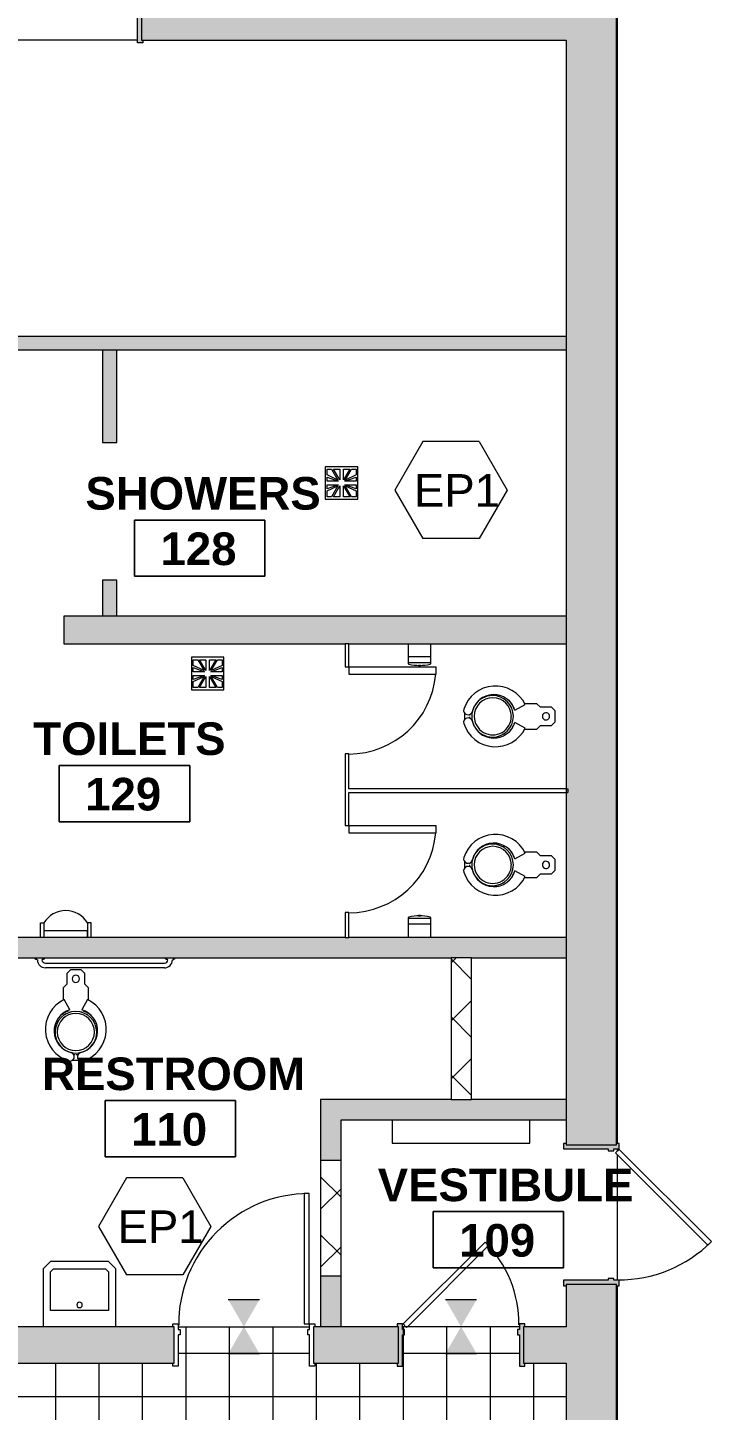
# Model space of a CAD drawing. Header units: inches. Extents: x -1569 to 1282, y -721 to 887.
# Drawn here: x 964.3 to 1153, y 92.2 to 474 of the extents above; entities that cross this region are included whole.
import ezdxf

# ---------------------------------------------------------------- set-up
doc = ezdxf.new("R2010")
doc.units = ezdxf.units.IN
doc.header["$MEASUREMENT"] = 0
for name, color, linetype, lineweight in [('A-ANNO-NOTE', 131, 'Continuous', 9), ('A-AREA-IDEN', 2, 'Continuous', 9), ('A-DETL', 90, 'Continuous', 13), ('A-DETL-GENF', 92, 'Continuous', 9), ('A-DOOR', 31, 'Continuous', 13), ('A-FLOR', 192, 'Continuous', 13), ('A-WALL', 113, 'Continuous', 13), ('A-WALL-PATT', 111, 'Continuous', 13), ('I-FURN', 30, 'Continuous', 9), ('I-WALL', 2, 'Continuous', 13), ('M-EQPM', 50, 'Continuous', 13), ('P-SANR-FIXT', 6, 'Continuous', 13)]:
    doc.layers.add(name, color=color, linetype=linetype, lineweight=lineweight)
doc.styles.add('Swis721 Lt BT', font='swissl.ttf', dxfattribs={"height": 9})
doc.styles.add('Swis721 Lt BT_B', font='', dxfattribs={"height": 9})
doc.styles.get('Swis721 Lt BT_B').set_extended_font_data('Swis721 Lt BT', bold=True)
pattern_1 = [(45, (0, 0), (-8.01223, 8.01223), []), (135, (0, 0), (-8.01223, -8.01223), [])]

# ---------------------------------------------------------------- blocks, each defined once
blk = doc.blocks.new('Door - Single - Solid Door 36_ x 84_-7220765-FIRST FLOOR FINISH')
at = {"layer": 'A-DOOR'}
h = blk.add_hatch(color=250, dxfattribs=at)
h.paths.add_polyline_path([(22.12, 7.6), (22.12, -4.78), (21.62, -4.78), (21.62, -6.28), (22.12, -6.28), (22.12, -7.78), (23.62, -7.78), (23.62, -7.03), (23.24, -7.03), (23.24, 6.85), (23.62, 6.85), (23.62, 7.6)], flags=0)
h.paths.add_polyline_path([(-15.63, 7.6), (-15.63, 6.85), (-15.26, 6.85), (-15.26, -7.03), (-15.63, -7.03), (-15.63, -7.78), (-14.13, -7.78), (-14.13, -6.28), (-13.63, -6.28), (-13.63, -4.78), (-14.13, -4.78), (-14.13, 7.6)], flags=0)
at = {"layer": 'A-DOOR', "color": 8, "lineweight": 20}
for p, q in [((-15.63, 7.6), (-14.13, 7.6)), ((-15.63, 6.85), (-15.63, 7.6)), ((-15.26, 6.85), (-15.63, 6.85)), ((-15.26, -7.03), (-15.26, 6.85)), ((-14.13, 7.6), (-14.13, -4.78)), ((22.12, 7.6), (23.62, 7.6)), ((22.12, -4.78), (22.12, 7.6)), ((23.24, 6.85), (23.24, -7.03)), ((23.62, 6.85), (23.24, 6.85)), ((23.62, 7.6), (23.62, 6.85)), ((-15.63, -7.03), (-15.26, -7.03)), ((-15.63, -7.78), (-15.63, -7.03)), ((-14.13, -4.78), (-13.63, -4.78)), ((-14.13, -6.28), (-14.13, -7.78)), ((-13.63, -6.28), (-14.13, -6.28)), ((-13.03, -6.8), (-14.01, -7.78)), ((-13.63, -4.78), (-13.63, -6.28)), ((12.42, -32.26), (-13.03, -6.8)), ((21.62, -4.78), (22.12, -4.78)), ((21.62, -6.28), (21.62, -4.78)), ((22.12, -6.28), (21.62, -6.28)), ((22.12, -7.78), (22.12, -6.28)), ((23.24, -7.03), (23.62, -7.03)), ((23.62, -7.03), (23.62, -7.78)), ((-14.13, -7.78), (-15.63, -7.78)), ((-14.01, -7.78), (11.45, -33.23)), ((23.62, -7.78), (22.12, -7.78)), ((11.45, -33.23), (12.42, -32.26))]:
    blk.add_line(p, q, dxfattribs=at)
at = {"layer": 'A-DOOR', "lineweight": 9}
blk.add_arc((-14.01, -7.78), 36, 315, 0.5, dxfattribs=at)
blk = doc.blocks.new('Door - Single - Solid Door 36_ x 84_-7220684-FIRST FLOOR FINISH')
at = {"layer": 'A-DOOR'}
h = blk.add_hatch(color=250, dxfattribs=at)
h.paths.add_polyline_path([(23.62, 7.03), (23.62, 7.78), (22.12, 7.74), (22.12, 6.28), (21.62, 6.28), (21.62, 4.78), (22.12, 4.78), (22.12, -7.6), (23.62, -7.6), (23.62, -6.85), (23.24, -6.85), (23.24, 7.03)], flags=0)
h.paths.add_polyline_path([(-13.63, 6.28), (-14.13, 6.28), (-14.13, 7.78), (-15.63, 7.78), (-15.63, 7.03), (-15.26, 7.03), (-15.26, -6.85), (-15.63, -6.85), (-15.63, -7.6), (-14.13, -7.6), (-14.13, 4.78), (-13.63, 4.78)], flags=0)
at = {"layer": 'A-DOOR', "color": 8, "lineweight": 20}
for p, q in [((-14.01, 7.78), (11.45, 33.23)), ((12.42, 32.26), (-13.03, 6.8)), ((11.45, 33.23), (12.42, 32.26)), ((-15.63, 7.78), (-15.63, 7.03)), ((-14.13, 7.78), (-15.63, 7.78)), ((-14.13, 6.28), (-14.13, 7.78)), ((-13.03, 6.8), (-14.01, 7.78)), ((23.62, 7.78), (22.12, 7.78)), ((22.12, 7.78), (22.12, 6.28)), ((23.62, 7.03), (23.62, 7.78)), ((-13.63, 6.28), (-14.13, 6.28)), ((-14.13, -7.6), (-14.13, 4.78)), ((-14.13, 4.78), (-13.63, 4.78)), ((-13.63, 4.78), (-13.63, 6.28)), ((22.12, 6.28), (21.62, 6.28)), ((21.62, 6.28), (21.62, 4.78)), ((21.62, 4.78), (22.12, 4.78)), ((22.12, 4.78), (22.12, -7.6)), ((-15.63, -6.85), (-15.63, -7.6)), ((-15.63, -7.6), (-14.13, -7.6)), ((22.12, -7.6), (23.62, -7.6)), ((23.62, -7.6), (23.62, -6.85))]:
    blk.add_line(p, q, dxfattribs=at)
at = {"layer": 'A-DOOR', "lineweight": 9}
blk.add_arc((-14.01, 7.78), 36, 359.5, 45, dxfattribs=at)
blk = doc.blocks.new('Floor Drain 9L x 9W - Floor Drain 9L x 9W-V7-FIRST FLOOR FINISH')
at = {"layer": 'P-SANR-FIXT', "lineweight": 9}
for p, q in [((4.5, 4.5), (-4.5, 4.5)), ((-4.5, 4.5), (-4.5, -4.5)), ((-4, 2.21), (-4, 3.83)), ((-4, 3.83), (-2.75, 3.83)), ((-2.75, 3.83), (-0.99, 0.8)), ((-0.5, 0.83), (-2.25, 3.83)), ((-2.25, 3.83), (-0.5, 3.83)), ((-0.5, 3.83), (-0.5, 0.83)), ((0.5, 3.83), (2.25, 3.83)), ((2.25, 3.83), (0.5, 0.83)), ((0.5, 0.83), (0.5, 3.83)), ((0.99, 0.8), (2.75, 3.83)), ((2.75, 3.83), (4, 3.83)), ((4, 3.83), (4, 2.21)), ((4.5, -4.5), (4.5, 4.5)), ((-0.99, 0.8), (-4, 2.21)), ((-4, 1.63), (-0.91, 0.5)), ((-4, 0.5), (-4, 1.63)), ((-0.91, 0.5), (-4, 0.5)), ((0.91, 0.5), (4, 1.63)), ((4, 0.5), (0.91, 0.5)), ((4, 2.21), (0.99, 0.8)), ((4, 1.63), (4, 0.5)), ((-4, -1.63), (-4, -0.5)), ((-4, -0.5), (-0.91, -0.5)), ((-0.91, -0.5), (-4, -1.63)), ((-4, -2.21), (-0.99, -0.8)), ((-4, -3.83), (-4, -2.21)), ((-0.99, -0.8), (-2.75, -3.83)), ((-2.25, -3.83), (-0.5, -0.83)), ((-0.5, -0.83), (-0.5, -3.83)), ((0.5, -3.83), (0.5, -0.83)), ((0.5, -0.83), (2.25, -3.83)), ((4, -1.63), (0.91, -0.5)), ((0.91, -0.5), (4, -0.5)), ((2.75, -3.83), (0.99, -0.8)), ((0.99, -0.8), (4, -2.21)), ((4, -0.5), (4, -1.63)), ((4, -2.21), (4, -3.83)), ((-4.5, -4.5), (4.5, -4.5)), ((-2.75, -3.83), (-4, -3.83)), ((-0.5, -3.83), (-2.25, -3.83)), ((2.25, -3.83), (0.5, -3.83)), ((4, -3.83), (2.75, -3.83))]:
    blk.add_line(p, q, dxfattribs=at)
blk = doc.blocks.new('Door - Single - Solid Door 32_ x 84_-V8-FIRST FLOOR FINISH')
at = {"layer": 'A-DOOR'}
h = blk.add_hatch(color=250, dxfattribs=at)
h.paths.add_polyline_path([(21.24, -5.72), (21.62, -5.72), (21.62, -4.97), (21.24, -4.97), (21.24, 5.15), (21.62, 5.15), (21.62, 5.9), (20.12, 5.9), (20.12, 4.4), (19.62, 4.4), (19.62, 2.9), (20.12, 2.9), (20.13, -5.72)], flags=0)
h.paths.add_polyline_path([(-12.13, -5.72), (-12.13, 2.9), (-11.63, 2.9), (-11.63, 4.4), (-12.13, 4.4), (-12.13, 5.9), (-13.63, 5.9), (-13.63, 5.15), (-13.26, 5.15), (-13.26, -4.97), (-13.63, -4.97), (-13.63, -5.72), (-13.26, -5.72)], flags=0)
at = {"layer": 'A-DOOR', "color": 8, "lineweight": 20}
for p, q in [((-12.01, 5.9), (10.62, 28.53)), ((11.59, 27.56), (-10.81, 5.15)), ((10.62, 28.53), (11.59, 27.56)), ((-13.63, 5.9), (-13.63, 5.15)), ((-12.13, 5.9), (-13.63, 5.9)), ((-12.13, 4.4), (-12.13, 5.9)), ((-12.01, 4.4), (-12.13, 4.4)), ((-11.26, 5.15), (-12.01, 5.9)), ((-11.63, 4.4), (-12.01, 4.4)), ((-11.63, 2.9), (-11.63, 4.4)), ((-11.03, 4.93), (-11.26, 5.15)), ((-10.81, 5.15), (-11.03, 4.93)), ((19.99, 4.4), (19.62, 4.4)), ((19.62, 4.4), (19.62, 2.9)), ((20.12, 4.4), (19.99, 4.4)), ((21.62, 5.9), (20.12, 5.9)), ((20.12, 5.9), (20.12, 4.4)), ((21.62, 5.15), (21.62, 5.9)), ((-12.13, -4.97), (-12.13, 2.9)), ((-12.13, 2.9), (-12.01, 2.9)), ((-12.01, 2.9), (-11.63, 2.9)), ((19.62, 2.9), (19.99, 2.9)), ((19.99, 2.9), (20.12, 2.9)), ((20.12, 2.9), (20.12, -4.97)), ((-13.63, -4.97), (-13.63, -5.72)), ((-13.63, -5.72), (-12.13, -5.72)), ((-12.13, -5.72), (-12.13, -4.97)), ((20.12, -4.97), (20.12, -5.72)), ((20.13, -5.72), (21.62, -5.72)), ((21.62, -5.72), (21.62, -4.97))]:
    blk.add_line(p, q, dxfattribs=at)
at = {"layer": 'A-DOOR', "lineweight": 9}
blk.add_arc((-12.01, 5.9), 32, 359.5, 45, dxfattribs=at)
blk = doc.blocks.new('Heater 38W x 6_5D x 16H - Heater 38W x 6_5D x 16H-V15-FIRST FLOOR FINISH')
at = {"layer": 'M-EQPM', "lineweight": 9}
for p, q in [((-19, 3.1875), (-19, -3.25)), ((19, -3.25), (19, 3.1875)), ((-19, -3.25), (19, -3.25))]:
    blk.add_line(p, q, dxfattribs=at)
blk = doc.blocks.new('Water Closet - Flush Valve - Floor Mounted - Private - Flushing Greater than 1_6 gpf-6857337-FIRST FLOOR FINISH')
at = {"layer": 'P-SANR-FIXT', "lineweight": 9}
for p, q in [((-1.5, 0), (-2.5, -1)), ((-2.5, -1), (-2.5, -4)), ((1.5, 0), (-1.5, 0)), ((2.5, -1), (1.5, 0)), ((2.5, -4), (2.5, -1)), ((-2.5, -4), (-3.5, -5)), ((-3.5, -5), (-3.5, -8.38)), ((3.5, -5), (2.5, -4)), ((3.5, -8.38), (3.5, -5)), ((-1.69, -11.06), (-3.25, -8.22)), ((3.25, -8.22), (1.69, -11.06))]:
    blk.add_line(p, q, dxfattribs=at)
at = {"layer": 'P-SANR-FIXT', "lineweight": 9, "flags": 128}
for points in [[(-4.38, -12.79), (-4.22, -12.64), (-4.03, -12.48), (-3.84, -12.32), (-3.64, -12.17), (-3.43, -12.03), (-3.22, -11.89), (-3.01, -11.77), (-2.78, -11.65), (-2.56, -11.55), (-2.33, -11.45), (-2.09, -11.36), (-2, -11.33)], [(2, -11.33), (2.24, -11.41), (2.47, -11.51), (2.69, -11.61), (2.92, -11.72), (3.14, -11.84), (3.35, -11.97), (3.56, -12.11), (3.76, -12.26), (3.96, -12.41), (4.15, -12.57), (4.33, -12.74), (4.38, -12.8)], [(-0.2, -23.5), (-0.25, -23.5), (-0.5, -23.48), (-0.56, -23.47)], [(0.56, -23.47), (0.35, -23.49), (0.1, -23.5)]]:
    blk.add_lwpolyline(points, dxfattribs=at)
at = {"layer": 'P-SANR-FIXT', "lineweight": 9}
for centre, radius, start, end in [((0, -2.5), 1, 360, 180), ((0, -2.5), 1, 180, 360), ((0.74, -16.45), 9.14, 115.8609, 252.5741), ((0.1, -16.91), 6.11, 106.9633, 257.0367), ((-0.1, -16.91), 6.11, 282.9633, 73.0367), ((-0.74, -16.45), 9.14, 287.4259, 64.1391), ((0, -17.25), 5.75, 0, 180), ((0, -17.19), 5.13, 90, 270), ((0, -17.25), 5.75, 146.5915, 151.9011), ((0, -17.25), 5.75, 132.2685, 137.754), ((0, -17.25), 5.75, 118.1189, 123.4335), ((0, -17.25), 5.75, 104.0429, 108.5788), ((0, -17.19), 5.12, 270, 90), ((0, -17.25), 5.75, 71.4212, 75.9571), ((0, -17.25), 5.75, 56.5665, 61.8811), ((0, -17.25), 5.75, 42.246, 47.7315), ((0, -17.25), 5.75, 28.0989, 33.4085), ((0, -17.25), 5.75, 180, 238.3584), ((0, -17.25), 5.75, 161.4419, 165.9707), ((0, -17.25), 5.75, 301.6416, 0), ((0, -17.25), 5.75, 14.0293, 18.5581), ((0, -17.25), 5.75, 240.6149, 251.1591), ((-1.64, -24.02), 1.21, 252.5741, 72.5741), ((0, -17.25), 5.75, 255.8551, 284.1449), ((1.64, -24.02), 1.21, 107.4259, 287.4259), ((0, -17.25), 5.75, 288.8409, 299.3851), ((0, -17.25), 7.75, 263.5978, 276.4022)]:
    blk.add_arc(centre, radius, start, end, dxfattribs=at)
blk = doc.blocks.new('Door - Single - Solid Door 36_ x 84_-V26-FIRST FLOOR FINISH')
at = {"layer": 'A-DOOR', "lineweight": 9}
for p, q in [((-15.63, 5.72), (-14.13, 5.72)), ((-15.63, 4.97), (-15.63, 5.72)), ((-14.13, 5.72), (-14.13, 4.97)), ((-14.13, 4.97), (-14.13, -2.9)), ((22.12, 5.72), (23.62, 5.72)), ((22.12, 4.97), (22.12, 5.72)), ((22.12, -2.9), (22.12, 4.97)), ((23.62, 5.72), (23.62, 4.97)), ((-14.13, -2.9), (-14.01, -2.9)), ((-14.01, -2.9), (-13.63, -2.9)), ((-13.63, -2.9), (-13.63, -4.4)), ((21.62, -2.9), (21.99, -2.9)), ((21.62, -4.4), (21.62, -2.9)), ((21.99, -2.9), (22.12, -2.9)), ((-15.63, -5.9), (-15.63, -5.15)), ((-14.13, -5.9), (-15.63, -5.9)), ((-14.13, -4.4), (-14.13, -5.9)), ((-14.01, -4.4), (-14.13, -4.4)), ((-13.63, -4.4), (-14.01, -4.4)), ((21.99, -4.4), (21.62, -4.4)), ((22.12, -4.4), (21.99, -4.4)), ((22.12, -5.9), (22.12, -4.4)), ((23.62, -5.9), (22.12, -5.9)), ((23.62, -5.15), (23.62, -5.9))]:
    blk.add_line(p, q, dxfattribs=at)
at = {"layer": 'A-DOOR'}
for p, q in [((-12.63, -5.9), (-14.01, -5.9)), ((-14.01, -5.9), (-14.01, -41.9)), ((-12.63, -41.9), (-12.63, -5.9)), ((-14.01, -41.9), (-12.63, -41.9))]:
    blk.add_line(p, q, dxfattribs=at)
at = {"layer": 'A-DOOR', "lineweight": 9}
blk.add_arc((-14.01, -5.9), 36, 270, 0.5, dxfattribs=at)
blk = doc.blocks.new('Lavatory - Wall Mounted - 20_x18_ - Public-6857333-FIRST FLOOR FINISH')
at = {"layer": 'P-SANR-FIXT', "lineweight": 9}
for p, q in [((-436.49, -42.99), (-452.49, -42.99)), ((-447.99, -60.99), (-447.99, -44.99)), ((-447.99, -44.99), (-437.31, -44.99)), ((-437.31, -44.99), (-436.49, -45.82)), ((-434.49, -44.99), (-436.49, -42.99)), ((-436.49, -45.82), (-436.49, -60.16)), ((-434.49, -60.99), (-434.49, -44.99)), ((-437.31, -60.99), (-447.99, -60.99)), ((-436.49, -60.16), (-437.31, -60.99)), ((-436.49, -62.99), (-434.49, -60.99)), ((-452.49, -62.99), (-436.49, -62.99))]:
    blk.add_line(p, q, dxfattribs=at)
for start, end in [(90, 270), (90, 270), (270, 90), (270, 90)]:
    blk.add_arc((-446.49, -52.99), 0.75, start, end, dxfattribs=at)
blk = doc.blocks.new('P-Grab_Bar-36in - 36 INCH-3759717-FIRST FLOOR FINISH')
at = {"layer": 'I-FURN'}
for p, q in [((-792.82, 229.12), (-759.96, 229.12)), ((-795.79, 226.33), (-795.79, 226.47)), ((-792.99, 226.33), (-795.79, 226.33)), ((-795.09, 226.94), (-795.03, 226.94)), ((-793.75, 226.94), (-793.68, 226.94)), ((-792.99, 226.47), (-792.99, 226.33)), ((-759.96, 227.85), (-792.82, 227.85)), ((-759.79, 226.33), (-759.79, 226.47)), ((-756.99, 226.33), (-759.79, 226.33)), ((-759.09, 226.94), (-759.02, 226.94)), ((-757.75, 226.94), (-757.68, 226.94)), ((-756.99, 226.47), (-756.99, 226.33))]:
    blk.add_line(p, q, dxfattribs=at)
for centre, radius, start, end in [((-792.82, 226.91), 2.21, 90, 179.1445), ((-759.96, 226.91), 2.21, 0.8636, 89.8856), ((-795.7, 226.47), 0.0934, 88.0011, 180), ((-795.7, 226.66), 0.0984, 272.9558, 347.0471), ((-795.52, 226.59), 0.0975, 89.156, 150.8479), ((-795.53, 226.79), 0.0998, 280.0133, 343.9943), ((-795.35, 226.71), 0.0983, 82.1862, 147.824), ((-795.34, 227.07), 0.259, 270.2678, 327.7398), ((-795.09, 226.91), 0.0327, 86.7864, 147.7398), ((-792.81, 226.9), 0.946, 90.5765, 177.6589), ((-793.68, 226.91), 0.0327, 32.2602, 93.2136), ((-793.44, 227.07), 0.259, 212.2602, 269.7322), ((-793.42, 226.71), 0.0983, 32.176, 97.8138), ((-793.25, 226.79), 0.0998, 196.0057, 259.9867), ((-793.26, 226.59), 0.0975, 29.1521, 90.844), ((-793.08, 226.66), 0.0984, 192.9529, 267.0442), ((-793.08, 226.47), 0.0934, 0, 91.9989), ((-759.97, 226.9), 0.946, 2.3393, 89.6607), ((-759.7, 226.47), 0.0934, 88, 180), ((-759.7, 226.66), 0.0984, 272.955, 347.045), ((-759.52, 226.59), 0.0975, 89.1532, 150.8468), ((-759.53, 226.79), 0.0998, 280.0117, 343.9883), ((-759.35, 226.71), 0.0983, 82.1794, 147.8206), ((-759.34, 227.07), 0.259, 270.2661, 327.7339), ((-759.09, 226.91), 0.0327, 86.7675, 147.7339), ((-757.68, 226.91), 0.0327, 32.2704, 93.2464), ((-757.44, 227.07), 0.259, 212.2704, 269.7352), ((-757.42, 226.71), 0.0983, 32.1818, 97.8257), ((-757.25, 226.79), 0.0998, 196.0161, 259.9895), ((-757.26, 226.59), 0.0975, 29.154, 90.8489), ((-757.08, 226.66), 0.0984, 192.9565, 267.0456), ((-757.08, 226.47), 0.0934, 0, 92.0008)]:
    blk.add_arc(centre, radius, start, end, dxfattribs=at)
blk = doc.blocks.new('P-Urinal-Wall-3D - P-Urinal-Wall-3D-7095490-FIRST FLOOR FINISH')
at = {"layer": 'P-SANR-FIXT', "lineweight": 9}
for p, q in [((-11.29, 2.81), (-11.29, 6.81)), ((-11.29, 6.81), (-10.29, 6.81)), ((-10.29, 6.81), (-10.29, 2.81)), ((1.71, 4.66), (-10.29, 4.66)), ((-10.29, 4.66), (-10.29, 2.81)), ((2.73, 6.81), (1.71, 6.81)), ((1.71, 6.81), (1.71, 2.81)), ((1.71, 2.81), (1.71, 4.66)), ((2.73, 2.81), (2.73, 6.81))]:
    blk.add_line(p, q, dxfattribs=at)
blk.add_arc((-4.29, 3.21), 7, 31.0027, 148.9973, dxfattribs=at)
blk = doc.blocks.new('Single-Flush - 24_ x 80_-6917576-FIRST FLOOR FINISH')
at = {"layer": 'A-DOOR', "lineweight": 20}
for p, q in [((10, -0.5), (10, -24.48)), ((12, -0.5), (10, -0.5)), ((12, -0.5), (12, -24.48)), ((12, -24.48), (10, -24.48))]:
    blk.add_line(p, q, dxfattribs=at)
at = {"layer": 'A-DOOR', "lineweight": 9}
blk.add_arc((12, -0.5), 24.07, 180, 265.2331, dxfattribs=at)
blk = doc.blocks.new('Water Closet - Flush Valve - Floor Mounted - Private - Flushing Greater than 1_6 gpf-V32-FIRST FLOOR FINISH')
at = {"layer": 'P-SANR-FIXT', "lineweight": 9}
for p, q in [((-1.5, 0), (-2.5, -1)), ((-2.5, -1), (-2.5, -4)), ((1.5, 0), (-1.5, 0)), ((2.5, -1), (1.5, 0)), ((2.5, -4), (2.5, -1)), ((-2.5, -4), (-3.5, -5)), ((-3.5, -5), (-3.5, -8.38)), ((3.5, -5), (2.5, -4)), ((3.5, -8.38), (3.5, -5)), ((-1.69, -11.06), (-3.25, -8.22)), ((3.25, -8.22), (1.69, -11.06))]:
    blk.add_line(p, q, dxfattribs=at)
at = {"layer": 'P-SANR-FIXT', "lineweight": 9, "flags": 128}
for points in [[(-4.38, -12.79), (-4.22, -12.64), (-4.03, -12.48), (-3.84, -12.32), (-3.64, -12.17), (-3.43, -12.03), (-3.22, -11.89), (-3.01, -11.77), (-2.78, -11.65), (-2.56, -11.55), (-2.33, -11.45), (-2.09, -11.36), (-2, -11.33)], [(2, -11.33), (2.24, -11.41), (2.47, -11.51), (2.69, -11.61), (2.92, -11.72), (3.14, -11.84), (3.35, -11.97), (3.56, -12.11), (3.76, -12.26), (3.96, -12.41), (4.15, -12.57), (4.33, -12.74), (4.38, -12.8)], [(-0.24, -23.5), (-0.25, -23.5), (-0.5, -23.48), (-0.56, -23.47)], [(0.56, -23.47), (0.35, -23.49), (0.1, -23.5)]]:
    blk.add_lwpolyline(points, dxfattribs=at)
at = {"layer": 'P-SANR-FIXT', "lineweight": 9}
for centre, radius, start, end in [((0, -2.5), 1, 360, 180), ((0, -2.5), 1, 180, 360), ((0.74, -16.45), 9.14, 115.8609, 252.5741), ((0.1, -16.91), 6.11, 106.9633, 257.0367), ((-0.1, -16.91), 6.11, 282.9633, 73.0367), ((-0.74, -16.45), 9.14, 287.4259, 64.1391), ((0, -17.25), 5.75, 0, 180), ((0, -17.19), 5.13, 90, 270), ((0, -17.25), 5.75, 146.5915, 151.9011), ((0, -17.25), 5.75, 132.2685, 137.754), ((0, -17.25), 5.75, 118.1189, 123.4335), ((0, -17.25), 5.75, 104.0429, 108.5788), ((0, -17.19), 5.12, 270, 90), ((0, -17.25), 5.75, 71.4212, 75.9571), ((0, -17.25), 5.75, 56.5665, 61.8811), ((0, -17.25), 5.75, 42.246, 47.7315), ((0, -17.25), 5.75, 28.0989, 33.4085), ((0, -17.25), 5.75, 180, 238.3584), ((0, -17.25), 5.75, 161.4419, 165.9707), ((0, -17.25), 5.75, 301.6416, 0), ((0, -17.25), 5.75, 14.0293, 18.5581), ((0, -17.25), 5.75, 240.6149, 251.1591), ((-1.64, -24.02), 1.21, 252.5741, 72.5741), ((0, -17.25), 5.75, 255.8551, 284.1449), ((1.64, -24.02), 1.21, 107.4259, 287.4259), ((0, -17.25), 5.75, 288.8409, 299.3851), ((0, -17.25), 7.75, 263.5978, 276.4022)]:
    blk.add_arc(centre, radius, start, end, dxfattribs=at)
blk = doc.blocks.new('Toilet-Tissue-Dispenser_Bobrick_B-4288 - B-4288-V47-FIRST FLOOR FINISH')
at = {"layer": 'P-SANR-FIXT', "lineweight": 9}
for p, q in [((1075.48, 228.07), (1069.41, 228.07)), ((1069.42, 222.83), (1069.42, 228.32)), ((1075.48, 226.45), (1069.42, 226.45)), ((1072.2, 228.83), (1072.2, 228.76)), ((1072.7, 228.83), (1072.2, 228.83)), ((1072.2, 228.83), (1072.7, 228.83)), ((1072.7, 228.76), (1072.2, 228.76)), ((1072.2, 228.76), (1072.7, 228.76)), ((1072.7, 228.76), (1072.7, 228.83)), ((1075.48, 228.32), (1075.48, 222.83))]:
    blk.add_line(p, q, dxfattribs=at)
for centre, radius, start, end in [((1069.54, 228.32), 0.125, 102.3594, 180), ((1072.45, 215.06), 13.7, 90, 102.3594), ((1072.45, 215.06), 13.7, 77.6406, 90), ((1075.35, 228.32), 0.125, 0, 77.6406)]:
    blk.add_arc(centre, radius, start, end, dxfattribs=at)
blk = doc.blocks.new('Toilet-Tissue-Dispenser_Bobrick_B-4288 - B-4288-7201692-FIRST FLOOR FINISH')
at = {"layer": 'P-SANR-FIXT', "lineweight": 9}
for p, q in [((1069.42, 298.37), (1069.42, 303.87)), ((1075.48, 303.87), (1075.48, 298.37)), ((1075.48, 298.63), (1069.41, 298.63)), ((1075.48, 300.25), (1069.42, 300.25)), ((1072.2, 297.93), (1072.2, 297.86)), ((1072.7, 297.93), (1072.2, 297.93)), ((1072.2, 297.93), (1072.7, 297.93)), ((1072.7, 297.86), (1072.2, 297.86)), ((1072.2, 297.86), (1072.7, 297.86)), ((1072.7, 297.86), (1072.7, 297.93))]:
    blk.add_line(p, q, dxfattribs=at)
for centre, radius, start, end in [((1069.54, 298.37), 0.125, 180, 257.6406), ((1072.45, 311.64), 13.7, 257.6406, 270), ((1072.45, 311.64), 13.7, 270, 282.3594), ((1075.35, 298.37), 0.125, 282.3594, 0)]:
    blk.add_arc(centre, radius, start, end, dxfattribs=at)
blk = doc.blocks.new('Room Tag - Room Name and Number-3379422-FIRST FLOOR FINISH')
at = {"layer": 'A-AREA-IDEN'}
for p, q in [((-0.1881, -0.1636), (-0.1881, -0.0018)), ((-0.1881, -0.0018), (0.1869, -0.0018)), ((0.1869, -0.0018), (-0.1881, -0.0018)), ((-0.1881, -0.0018), (-0.1881, -0.1636)), ((0.1869, -0.0018), (0.1869, -0.1636)), ((0.1869, -0.1636), (0.1869, -0.0018)), ((0.1869, -0.1636), (-0.1881, -0.1636)), ((-0.1881, -0.1636), (0.1869, -0.1636))]:
    blk.add_line(p, q, dxfattribs=at)
blk = doc.blocks.new('Finish Transition symbol - Finish Transition symbol-3518232-FIRST FLOOR FINISH')
at = {"layer": 'A-ANNO-NOTE'}
for points in [[(0.0447, 0.0773), (0, 0), (-0.0447, 0.0773)], [(0.0447, -0.0773), (-0.0447, -0.0773), (0, 0)]]:
    blk.add_hatch(color=256, dxfattribs=at).paths.add_polyline_path(points, flags=0)
for p, q in [((0.0447, 0.0773), (-0.0447, 0.0773)), ((-0.0447, -0.0773), (0.0447, -0.0773))]:
    blk.add_line(p, q, dxfattribs=at)
blk = doc.blocks.new('Finish symbol-hexagon - Finish symbol-hexagon-3139208-FIRST FLOOR FINISH')
at = {"layer": 'A-ANNO-NOTE'}
for p, q in [((-0.0807, 0.1398), (-0.1614, 0)), ((0.0807, 0.1398), (-0.0807, 0.1398)), ((0.0807, 0.1398), (0.1614, 0)), ((-0.1614, 0), (-0.0807, -0.1398)), ((0.1614, 0), (0.0807, -0.1398)), ((0.0807, -0.1398), (-0.0807, -0.1398))]:
    blk.add_line(p, q, dxfattribs=at)

msp = doc.modelspace()

# ---------------------------------------------------------------- hatches: boundary and pattern name
at = {"layer": 'A-DETL-GENF'}
h = msp.add_hatch(dxfattribs=at)
h.set_pattern_fill('FP_10', color=253, style=0, pattern_type=2)
h.set_pattern_definition([(0, (0, 0), (0, 12), []), (90, (0, 0), (-12, 7e-16), [])])
h.paths.add_polyline_path([(1112.92, -143.29), (1112.92, -98.55), (1106.6, -98.55), (1106.6, -60.55), (1112.92, -60.55), (1112.92, 30.25), (1106.6, 30.25), (1106.6, 68.25), (1112.92, 68.25), (1112.92, 105.19), (1099.9, 105.19), (1099.9, 115.31), (1067.9, 115.31), (1067.9, 105.19), (1041.95, 105.19), (1041.95, 115.19), (1005.95, 115.19), (1005.95, 105.19), (949.01, 105.19), (949.01, 115.31), (913.01, 115.31), (913.01, 105.19), (841.42, 105.19), (841.42, 21.67), (835.29, 21.67), (835.29, 36.28), (801.37, 36.28), (801.37, -28.95), (835.29, -28.95), (835.29, -14.33), (841.42, -14.33), (841.42, -52.69), (835.42, -52.69), (835.42, -35.08), (801.37, -35.08), (801.37, -106.44), (835.29, -106.44), (835.29, -88.76), (841.42, -88.76), (841.42, -143.29), (922.85, -143.29), (922.85, -133.48), (985.85, -133.48), (985.85, -143.29)], flags=0)
at = {"layer": 'A-WALL-PATT', "lineweight": 9}
h = msp.add_hatch(color=7, dxfattribs=at)
h.paths.add_polyline_path([(1112.92, 470.58), (1112.92, 484.45), (995.71, 484.45), (995.71, 470.58), (1044.04, 470.58)], flags=0)
h.paths.add_polyline_path([(957.21, 470.58), (957.21, 484.45), (805.07, 484.45), (805.07, 470.58), (956.84, 470.58)], flags=0)
h = msp.add_hatch(color=7, dxfattribs=at)
h.paths.add_polyline_path([(1112.92, -143.29), (1126.79, -143.29), (1126.79, 127), (1112.92, 127), (1112.92, -133.48)], flags=0)
h.paths.add_polyline_path([(1112.92, 165.5), (1126.79, 165.5), (1126.79, 484.45), (1112.92, 484.45), (1112.92, 168.58)], flags=0)
for points in [[(1112.92, 385.12), (1112.92, 388.74), (942.55, 388.74), (942.55, 385.12), (1044.04, 385.12)], [(988.92, 359.5), (988.92, 385.12), (984.92, 385.12), (984.92, 359.5)], [(988.92, 311.5), (988.92, 321.5), (984.92, 321.5), (984.92, 311.5)], [(1112.92, 303.87), (1112.92, 311.5), (974.25, 311.5), (974.25, 303.87), (1089.75, 303.87)], [(1112.92, 217.2), (1112.92, 222.83), (921.68, 222.82), (921.71, 222.36), (921.84, 222.36), (921.84, 222.27), (921.71, 222.27), (921.68, 218.83), (906.06, 218.83), (906.06, 222.83), (830.2, 222.83), (830.2, 217.2), (1086.77, 217.2)], [(1112.92, 172.39), (1112.92, 178.01), (1050.77, 178.01), (1050.77, 172.39)]]:
    msp.add_hatch(color=7, dxfattribs=at).paths.add_polyline_path(points, flags=0)
h = msp.add_hatch(dxfattribs=at)
h.set_pattern_fill('FP_9', color=256, style=0, pattern_type=2)
h.set_pattern_definition(pattern_1)
h.paths.add_polyline_path([(1086.77, 178.01), (1086.77, 217.2), (1081.14, 217.2), (1081.14, 178.01)], flags=0)
h = msp.add_hatch(color=7, dxfattribs=at)
h.paths.add_polyline_path([(1045.14, 115.31), (1050.77, 115.31), (1050.77, 129.25), (1045.14, 129.25), (1045.14, 117.23)], flags=0)
h.paths.add_polyline_path([(1045.14, 161.25), (1050.77, 161.25), (1050.77, 178.01), (1045.14, 178.01), (1045.14, 168.58)], flags=0)
h = msp.add_hatch(dxfattribs=at)
h.set_pattern_fill('FP_9', color=256, style=0, pattern_type=2)
h.set_pattern_definition(pattern_1)
h.paths.add_polyline_path([(1050.77, 129.25), (1050.77, 161.25), (1045.14, 161.25), (1045.14, 129.25)], flags=0)
h = msp.add_hatch(color=7, dxfattribs=at)
h.paths.add_polyline_path([(1106.6, 105.19), (1112.92, 105.19), (1112.92, 115.31), (1101.15, 115.31), (1101.15, 105.19)], flags=0)
h.paths.add_polyline_path([(1044.04, 105.19), (1066.65, 105.19), (1066.65, 115.31), (1043.2, 115.31), (1043.2, 105.19)], flags=0)
h.paths.add_polyline_path([(1004.7, 105.19), (1004.7, 115.31), (950.26, 115.31), (950.26, 105.19), (985.85, 105.19)], flags=0)
h.paths.add_polyline_path([(911.76, 105.19), (911.76, 115.31), (885.79, 115.31), (885.82, 114.85), (885.95, 114.85), (885.95, 114.76), (885.82, 114.76), (885.79, 111.31), (870.17, 111.31), (870.17, 115.31), (771.6, 115.31), (771.6, 105.19), (906.91, 105.19)], flags=0)
h.paths.add_polyline_path([(737.1, 105.19), (737.1, 115.31), (671.6, 115.31), (671.6, 105.19)], flags=0)
h.paths.add_polyline_path([(637.1, 105.19), (637.1, 115.31), (461.23, 115.31), (461.23, 105.19), (586.95, 105.19)], flags=0)
h.paths.add_polyline_path([(426.73, 105.19), (426.73, 115.31), (306.85, 115.31), (306.85, 105.19), (404.11, 105.19)], flags=0)

# ---------------------------------------------------------------- linework, layer by layer
at = {"layer": 'A-DETL', "lineweight": 9}
for p, q in [((1041.95, 115.19), (1005.95, 115.19)), ((1099.9, 115.31), (1067.9, 115.31))]:
    msp.add_line(p, q, dxfattribs=at)
at = {"layer": 'A-FLOR'}
for p, q in [((1127.07, 165.88), (1127.07, 477.52)), ((994.59, 470.58), (958.34, 470.58)), ((1127.07, 163.78), (1127.07, 164.38)), ((1127.07, 128.13), (1127.07, 162.78)), ((1127.07, -157.62), (1127.07, 126.63))]:
    msp.add_line(p, q, dxfattribs=at)
at = {"layer": 'A-WALL', "color": 8, "lineweight": 20}
for p, q in [((1126.79, 165.5), (1126.79, 484.45)), ((996.09, 470.58), (1112.92, 470.58)), ((1112.92, 470.58), (1112.92, 388.74)), ((1112.92, 388.74), (946.17, 388.74)), ((942.55, 385.12), (984.92, 385.12)), ((984.92, 385.12), (984.92, 359.5)), ((988.92, 385.12), (1112.92, 385.12)), ((988.92, 359.5), (988.92, 385.12)), ((1112.92, 385.12), (1112.92, 311.5)), ((984.92, 359.5), (988.92, 359.5)), ((988.92, 321.5), (984.92, 321.5)), ((984.92, 321.5), (984.92, 311.5)), ((988.92, 311.5), (988.92, 321.5)), ((984.92, 311.5), (974.25, 311.5)), ((974.25, 311.5), (974.25, 303.87)), ((1112.92, 311.5), (988.92, 311.5)), ((974.25, 303.87), (1051.92, 303.87)), ((1052.92, 303.87), (1112.92, 303.87)), ((1112.92, 303.87), (1112.92, 222.83)), ((1051.92, 222.83), (922.5, 222.83)), ((1112.92, 222.83), (1052.92, 222.83)), ((959.57, 217.2), (966.17, 217.2)), ((968.97, 217.2), (1002.17, 217.2)), ((1004.97, 217.2), (1081.14, 217.2)), ((1086.77, 217.2), (1112.92, 217.2)), ((1112.92, 217.2), (1112.92, 178.01)), ((1045.14, 178.01), (1045.14, 161.25)), ((1081.14, 178.01), (1045.14, 178.01)), ((1112.92, 178.01), (1086.77, 178.01)), ((1050.77, 161.25), (1050.77, 172.39)), ((1050.77, 172.39), (1112.92, 172.39)), ((1112.92, 172.39), (1112.92, 165.5)), ((1112.92, 165.5), (1126.79, 165.5)), ((1045.14, 129.25), (1045.14, 115.31)), ((1050.77, 115.31), (1050.77, 129.25)), ((1126.79, 127), (1112.92, 127)), ((1112.92, 127), (1112.92, 115.31)), ((1126.79, -157.16), (1126.79, 127)), ((1112.92, 105.19), (1112.92, -143.29))]:
    msp.add_line(p, q, dxfattribs=at)
at = {"layer": 'A-WALL', "color": 55}
for p, q in [((1112.92, 388.74), (1112.92, 385.12)), ((984.92, 385.12), (988.92, 385.12)), ((988.92, 311.5), (984.92, 311.5)), ((1112.92, 311.5), (1112.92, 303.87)), ((1112.92, 222.83), (1112.92, 217.2)), ((1112.92, 178.01), (1112.92, 172.39)), ((1050.77, 115.31), (1045.14, 115.31))]:
    msp.add_line(p, q, dxfattribs=at)
at = {"layer": 'A-WALL'}
for p, q in [((1052.92, 303.87), (1051.92, 303.87)), ((1112.92, 263.85), (1113.42, 263.85)), ((1112.92, 262.85), (1113.42, 262.85)), ((1051.92, 222.83), (1052.92, 222.83)), ((1081.14, 217.2), (1081.14, 178.01)), ((1086.77, 217.2), (1081.14, 217.2)), ((1086.77, 178.01), (1086.77, 217.2)), ((1081.14, 178.01), (1086.77, 178.01)), ((1045.14, 161.25), (1045.14, 129.25)), ((1050.77, 129.25), (1050.77, 161.25))]:
    msp.add_line(p, q, dxfattribs=at)
at = {"layer": 'A-WALL', "lineweight": 9}
for p, q in [((1045.14, 161.25), (1050.77, 161.25)), ((1050.77, 129.25), (1045.14, 129.25))]:
    msp.add_line(p, q, dxfattribs=at)
at = {"layer": 'I-WALL'}
for p, q in [((1051.92, 303.87), (1051.92, 297.52)), ((1052.92, 297.52), (1052.92, 303.87)), ((1051.92, 297.52), (1052.92, 297.52)), ((1052.92, 273.52), (1051.92, 273.52)), ((1051.92, 273.52), (1051.92, 253.68)), ((1052.92, 263.85), (1052.92, 273.52)), ((1112.92, 263.85), (1052.92, 263.85)), ((1052.92, 253.68), (1052.92, 262.85)), ((1052.92, 262.85), (1112.92, 262.85)), ((1051.92, 253.68), (1052.92, 253.68)), ((1052.92, 229.68), (1051.92, 229.68)), ((1051.92, 229.68), (1051.92, 222.83)), ((1052.92, 222.83), (1052.92, 229.68))]:
    msp.add_line(p, q, dxfattribs=at)
at = {"layer": 'I-WALL', "lineweight": 9}
msp.add_line((1113.42, 263.85), (1113.42, 262.85), dxfattribs=at)
at = {"layer": 'I-WALL', "color": 8, "lineweight": 20}
for p, q in [((1004.7, 115.31), (950.26, 115.31)), ((1004.7, 105.19), (1004.7, 115.31)), ((1045.14, 115.31), (1043.2, 115.31)), ((1043.2, 115.31), (1043.2, 105.19)), ((1066.65, 115.31), (1050.77, 115.31)), ((1066.65, 105.19), (1066.65, 115.31)), ((1112.92, 115.31), (1101.15, 115.31)), ((1101.15, 115.31), (1101.15, 105.19)), ((950.26, 105.19), (1004.7, 105.19)), ((1043.2, 105.19), (1066.65, 105.19)), ((1101.15, 105.19), (1112.92, 105.19))]:
    msp.add_line(p, q, dxfattribs=at)

# ---------------------------------------------------------------- block references
at = {"layer": 'A-ANNO-NOTE', "xscale": 96, "yscale": 96, "zscale": 96}
for name, p in [('Finish symbol-hexagon - Finish symbol-hexagon-3139208-FIRST FLOOR FINISH', (1081.14, 346.35)), ('Finish symbol-hexagon - Finish symbol-hexagon-3139208-FIRST FLOOR FINISH', (999.32, 143.01)), ('Finish Transition symbol - Finish Transition symbol-3518232-FIRST FLOOR FINISH', (1023.95, 115.31)), ('Finish Transition symbol - Finish Transition symbol-3518232-FIRST FLOOR FINISH', (1083.9, 115.31))]:
    msp.add_blockref(name, p, dxfattribs=at)
at = {"layer": 'A-AREA-IDEN', "xscale": 95.99999999999994, "yscale": 95.99999999999994, "zscale": 95.99999999999994}
for p in [(1011.83, 338.24), (991.05, 270.47), (1003.73, 177.92), (1094.27, 147.25)]:
    msp.add_blockref('Room Tag - Room Name and Number-3379422-FIRST FLOOR FINISH', p, dxfattribs=at)
at = {"layer": 'A-DOOR'}
for name, p, rotation in [('Door - Single - Solid Door 36_ x 84_-7220765-FIRST FLOOR FINISH', (980.45, 477.43), 180), ('Single-Flush - 24_ x 80_-6917576-FIRST FLOOR FINISH', (1052.42, 285.52), 89.9999999999999), ('Single-Flush - 24_ x 80_-6917576-FIRST FLOOR FINISH', (1052.42, 241.68), 89.9999999999999), ('Door - Single - Solid Door 36_ x 84_-7220684-FIRST FLOOR FINISH', (1119.77, 150.25), 269.9999999999999), ('Door - Single - Solid Door 36_ x 84_-V26-FIRST FLOOR FINISH', (1027.95, 110.16), 180)]:
    msp.add_blockref(name, p, dxfattribs=dict(at, rotation=rotation))
msp.add_blockref('Door - Single - Solid Door 32_ x 84_-V8-FIRST FLOOR FINISH', (1079.91, 110.16), dxfattribs=at)
at = {"layer": 'M-EQPM', "lineweight": 9}
msp.add_blockref('Heater 38W x 6_5D x 16H - Heater 38W x 6_5D x 16H-V15-FIRST FLOOR FINISH', (1083.85, 169.2), dxfattribs=at)
at = {"layer": 'P-SANR-FIXT', "lineweight": 9}
for name, p in [('Floor Drain 9L x 9W - Floor Drain 9L x 9W-V7-FIRST FLOOR FINISH', (1050.92, 348.31)), ('Toilet-Tissue-Dispenser_Bobrick_B-4288 - B-4288-7201692-FIRST FLOOR FINISH', (0, 0)), ('Floor Drain 9L x 9W - Floor Drain 9L x 9W-V7-FIRST FLOOR FINISH', (1013.95, 295.68)), ('P-Urinal-Wall-3D - P-Urinal-Wall-3D-7095490-FIRST FLOOR FINISH', (979.06, 220.01)), ('Toilet-Tissue-Dispenser_Bobrick_B-4288 - B-4288-V47-FIRST FLOOR FINISH', (0, 0)), ('Water Closet - Flush Valve - Floor Mounted - Private - Flushing Greater than 1_6 gpf-6857337-FIRST FLOOR FINISH', (977.57, 213.87))]:
    msp.add_blockref(name, p, dxfattribs=at)
for name, p, rotation in [('Water Closet - Flush Valve - Floor Mounted - Private - Flushing Greater than 1_6 gpf-V32-FIRST FLOOR FINISH', (1109.85, 283.86), 269.9999999999997), ('Water Closet - Flush Valve - Floor Mounted - Private - Flushing Greater than 1_6 gpf-6857337-FIRST FLOOR FINISH', (1109.85, 242.84), 269.9999999999997), ('P-Grab_Bar-36in - 36 INCH-3759717-FIRST FLOOR FINISH', (209.19, 443.53), 180), ('Lavatory - Wall Mounted - 20_x18_ - Public-6857333-FIRST FLOOR FINISH', (925.59, 567.8), 89.99999999999991)]:
    msp.add_blockref(name, p, dxfattribs=dict(at, rotation=rotation))

# ---------------------------------------------------------------- texts
at = {"layer": 'A-ANNO-NOTE', "char_height": 9, "width": 26.967, "attachment_point": 1, "style": 'Swis721 Lt BT'}
for insert in [(1070.9, 350.75), (989.08, 147.41)]:
    msp.add_mtext('EP1', dxfattribs=dict(at, insert=insert))
at = {"layer": 'A-AREA-IDEN', "char_height": 9, "attachment_point": 1, "style": 'Swis721 Lt BT_B'}
for s, insert, width in [('SHOWERS', (980.21, 349.95), 76.356), ('128', (1000.94, 334.63), 25.452), ('TOILETS', (965.81, 282.19), 60.903), ('129', (980.15, 266.87), 25.452), ('RESTROOM', (968.23, 189.64), 85.749), ('110', (992.83, 174.32), 25.452), ('VESTIBULE', (1060.91, 158.97), 80.598), ('109', (1083.38, 143.65), 25.452)]:
    msp.add_mtext(s, dxfattribs=dict(at, insert=insert, width=width))

doc.saveas('drawing.dxf')
